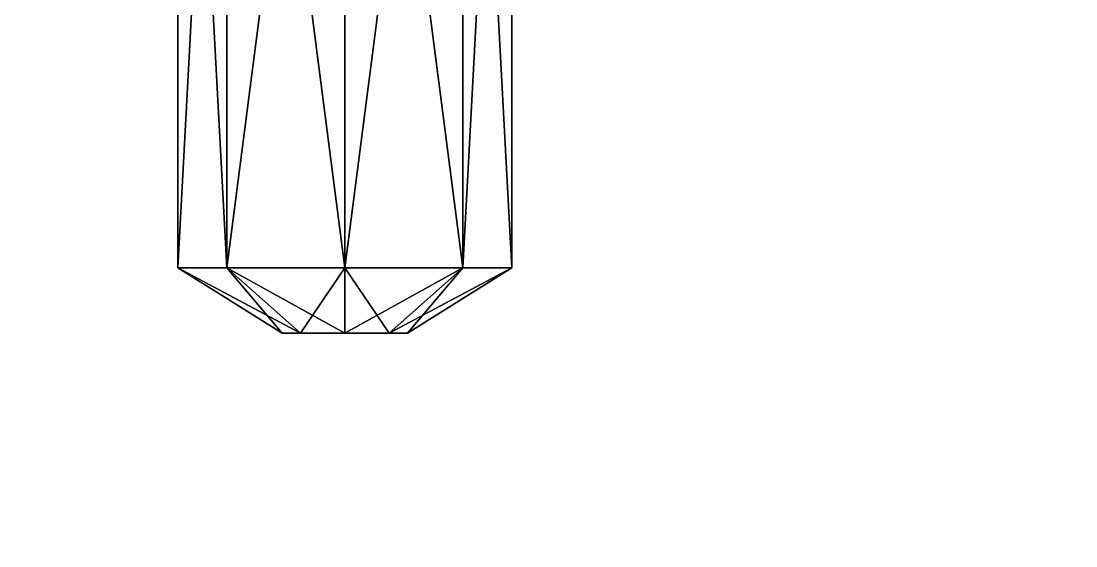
# Model space of a CAD drawing. Extents: x -150 to 2334, y -150 to 2984.
# Drawn here: x 2039.25 to 2064.52, y 2242.89 to 2255.46 of the extents above; entities that cross this region are included whole.
import ezdxf

# ---------------------------------------------------------------- set-up
doc = ezdxf.new("R2010")
doc.units = 0
for name, color, linetype in [('LAYER0', 7, 'CONTINUOUS'), ('LAYER740', 7, 'CONTINUOUS'), ('LAYER757', 7, 'CONTINUOUS'), ('LAYER774', 7, 'CONTINUOUS'), ('LAYER791', 7, 'CONTINUOUS'), ('LAYER817', 250, 'CONTINUOUS')]:
    doc.layers.add(name, color=color, linetype=linetype)

msp = doc.modelspace()

# ---------------------------------------------------------------- linework, layer by layer
at = {"layer": 'LAYER0', "invisible_edges": 1}
for points in [[(2334, 2984, -5), (-150, -150, -5), (-150, 2984, -5), (2334, 2984, -5)], [(-150, -150, -5), (2334, 2984, -5), (2334, -150, -5), (-150, -150, -5)], [(2334, -150), (-150, 2984), (-150, -150), (2334, -150)], [(-150, 2984), (2334, -150), (2334, 2984), (-150, 2984)]]:
    msp.add_3dface(points, dxfattribs=at)
at = {"layer": 'LAYER740'}
for points in [[(2044.172, 2249.542, 536.3716), (2043, 2249.542, 539.2), (2044.172, 2271.417, 536.3716), (2044.172, 2249.542, 536.3716)], [(2044.172, 2271.417, 536.3716), (2043, 2249.542, 539.2), (2043, 2271.417, 539.2), (2044.172, 2271.417, 536.3716)], [(2044.172, 2249.542, 542.0284), (2043, 2249.542, 539.2), (2043, 2271.417, 539.2), (2044.172, 2249.542, 542.0284)], [(2044.172, 2249.542, 542.0284), (2043, 2271.417, 539.2), (2044.172, 2271.417, 542.0284), (2044.172, 2249.542, 542.0284)], [(2044.172, 2249.542, 536.3716), (2043, 2249.542, 539.2), (2043, 2271.417, 539.2), (2044.172, 2249.542, 536.3716)], [(2043, 2271.417, 539.2), (2044.172, 2249.542, 536.3716), (2044.172, 2271.417, 536.3716), (2043, 2271.417, 539.2)], [(2044.172, 2249.542, 542.0284), (2044.172, 2271.417, 542.0284), (2043, 2271.417, 539.2), (2044.172, 2249.542, 542.0284)], [(2044.172, 2249.542, 542.0284), (2043, 2271.417, 539.2), (2043, 2249.542, 539.2), (2044.172, 2249.542, 542.0284)], [(2044.172, 2249.542, 536.3716), (2043, 2249.542, 539.2), (2043, 2271.417, 539.2), (2044.172, 2249.542, 536.3716)], [(2043, 2271.417, 539.2), (2044.172, 2249.542, 536.3716), (2044.172, 2271.417, 536.3716), (2043, 2271.417, 539.2)], [(2044.172, 2249.542, 542.0284), (2043, 2249.542, 539.2), (2044.172, 2271.417, 542.0284), (2044.172, 2249.542, 542.0284)], [(2043, 2249.542, 539.2), (2044.172, 2271.417, 542.0284), (2043, 2271.417, 539.2), (2043, 2249.542, 539.2)], [(2047, 2249.542, 535.2), (2044.172, 2249.542, 536.3716), (2047, 2271.417, 535.2), (2047, 2249.542, 535.2)], [(2047, 2271.417, 535.2), (2044.172, 2249.542, 536.3716), (2044.172, 2271.417, 536.3716), (2047, 2271.417, 535.2)], [(2044.172, 2249.542, 542.0284), (2047, 2249.542, 543.2), (2044.172, 2271.417, 542.0284), (2044.172, 2249.542, 542.0284)], [(2044.172, 2271.417, 542.0284), (2047, 2249.542, 543.2), (2047, 2271.417, 543.2), (2044.172, 2271.417, 542.0284)], [(2044.172, 2249.542, 536.3716), (2047, 2249.542, 535.2), (2044.172, 2271.417, 536.3716), (2044.172, 2249.542, 536.3716)], [(2047, 2249.542, 535.2), (2044.172, 2271.417, 536.3716), (2047, 2271.417, 535.2), (2047, 2249.542, 535.2)], [(2044.172, 2249.542, 542.0284), (2047, 2249.542, 543.2), (2047, 2271.417, 543.2), (2044.172, 2249.542, 542.0284)], [(2047, 2271.417, 543.2), (2044.172, 2249.542, 542.0284), (2044.172, 2271.417, 542.0284), (2047, 2271.417, 543.2)], [(2044.172, 2249.542, 536.3716), (2047, 2249.542, 535.2), (2044.172, 2271.417, 536.3716), (2044.172, 2249.542, 536.3716)], [(2047, 2249.542, 535.2), (2044.172, 2271.417, 536.3716), (2047, 2271.417, 535.2), (2047, 2249.542, 535.2)], [(2044.172, 2249.542, 542.0284), (2047, 2249.542, 543.2), (2047, 2271.417, 543.2), (2044.172, 2249.542, 542.0284)], [(2047, 2271.417, 543.2), (2044.172, 2249.542, 542.0284), (2044.172, 2271.417, 542.0284), (2047, 2271.417, 543.2)], [(2049.828, 2249.542, 536.3716), (2047, 2249.542, 535.2), (2049.828, 2271.417, 536.3716), (2049.828, 2249.542, 536.3716)], [(2049.828, 2271.417, 536.3716), (2047, 2249.542, 535.2), (2047, 2271.417, 535.2), (2049.828, 2271.417, 536.3716)], [(2049.828, 2271.417, 542.0284), (2047, 2271.417, 543.2), (2049.828, 2249.542, 542.0284), (2049.828, 2271.417, 542.0284)], [(2049.828, 2249.542, 542.0284), (2047, 2271.417, 543.2), (2047, 2249.542, 543.2), (2049.828, 2249.542, 542.0284)], [(2049.828, 2249.542, 536.3716), (2047, 2249.542, 535.2), (2047, 2271.417, 535.2), (2049.828, 2249.542, 536.3716)], [(2047, 2271.417, 535.2), (2049.828, 2249.542, 536.3716), (2049.828, 2271.417, 536.3716), (2047, 2271.417, 535.2)], [(2049.828, 2249.542, 536.3716), (2047, 2249.542, 535.2), (2047, 2271.417, 535.2), (2049.828, 2249.542, 536.3716)], [(2047, 2271.417, 535.2), (2049.828, 2249.542, 536.3716), (2049.828, 2271.417, 536.3716), (2047, 2271.417, 535.2)], [(2049.828, 2271.417, 542.0284), (2047, 2271.417, 543.2), (2047, 2249.542, 543.2), (2049.828, 2271.417, 542.0284)], [(2047, 2249.542, 543.2), (2049.828, 2271.417, 542.0284), (2049.828, 2249.542, 542.0284), (2047, 2249.542, 543.2)], [(2051, 2271.417, 539.2), (2049.828, 2271.417, 542.0284), (2051, 2249.542, 539.2), (2051, 2271.417, 539.2)], [(2051, 2249.542, 539.2), (2049.828, 2271.417, 542.0284), (2049.828, 2249.542, 542.0284), (2051, 2249.542, 539.2)], [(2049.828, 2271.417, 536.3716), (2051, 2271.417, 539.2), (2049.828, 2249.542, 536.3716), (2049.828, 2271.417, 536.3716)], [(2049.828, 2249.542, 536.3716), (2051, 2271.417, 539.2), (2051, 2249.542, 539.2), (2049.828, 2249.542, 536.3716)], [(2049.828, 2271.417, 542.0284), (2051, 2271.417, 539.2), (2049.828, 2249.542, 542.0284), (2049.828, 2271.417, 542.0284)], [(2051, 2271.417, 539.2), (2049.828, 2249.542, 542.0284), (2051, 2249.542, 539.2), (2051, 2271.417, 539.2)], [(2049.828, 2271.417, 536.3716), (2051, 2271.417, 539.2), (2051, 2249.542, 539.2), (2049.828, 2271.417, 536.3716)], [(2051, 2249.542, 539.2), (2049.828, 2271.417, 536.3716), (2049.828, 2249.542, 536.3716), (2051, 2249.542, 539.2)], [(2044.172, 2249.542, 536.3716), (2045.5, 2247.979, 539.2), (2043, 2249.542, 539.2), (2044.172, 2249.542, 536.3716)], [(2045.5, 2247.979, 539.2), (2045.939, 2247.979, 540.2607), (2043, 2249.542, 539.2), (2045.5, 2247.979, 539.2)], [(2043, 2249.542, 539.2), (2045.939, 2247.979, 540.2607), (2044.172, 2249.542, 542.0284), (2043, 2249.542, 539.2)], [(2045.939, 2247.979, 538.1393), (2045.5, 2247.979, 539.2), (2043, 2249.542, 539.2), (2045.939, 2247.979, 538.1393)], [(2045.939, 2247.979, 538.1393), (2043, 2249.542, 539.2), (2044.172, 2249.542, 536.3716), (2045.939, 2247.979, 538.1393)], [(2045.5, 2247.979, 539.2), (2044.172, 2249.542, 542.0284), (2043, 2249.542, 539.2), (2045.5, 2247.979, 539.2)], [(2045.939, 2247.979, 538.1393), (2045.5, 2247.979, 539.2), (2044.172, 2249.542, 536.3716), (2045.939, 2247.979, 538.1393)], [(2047, 2249.542, 535.2), (2045.939, 2247.979, 538.1393), (2044.172, 2249.542, 536.3716), (2047, 2249.542, 535.2)], [(2047, 2247.979, 540.7), (2045.939, 2247.979, 540.2607), (2044.172, 2249.542, 542.0284), (2047, 2247.979, 540.7)], [(2047, 2247.979, 540.7), (2044.172, 2249.542, 542.0284), (2047, 2249.542, 543.2), (2047, 2247.979, 540.7)], [(2047, 2247.979, 537.7), (2045.939, 2247.979, 538.1393), (2044.172, 2249.542, 536.3716), (2047, 2247.979, 537.7)], [(2047, 2247.979, 537.7), (2044.172, 2249.542, 536.3716), (2047, 2249.542, 535.2), (2047, 2247.979, 537.7)], [(2045.5, 2247.979, 539.2), (2045.939, 2247.979, 540.2607), (2044.172, 2249.542, 542.0284), (2045.5, 2247.979, 539.2)], [(2047, 2247.979, 540.7), (2047, 2249.542, 543.2), (2044.172, 2249.542, 542.0284), (2047, 2247.979, 540.7)], [(2047, 2247.979, 540.7), (2044.172, 2249.542, 542.0284), (2045.939, 2247.979, 540.2607), (2047, 2247.979, 540.7)], [(2047, 2247.979, 537.7), (2045.939, 2247.979, 538.1393), (2047, 2249.542, 535.2), (2047, 2247.979, 537.7)], [(2048.061, 2247.979, 538.1393), (2047, 2247.979, 537.7), (2049.828, 2249.542, 536.3716), (2048.061, 2247.979, 538.1393)], [(2049.828, 2249.542, 536.3716), (2047, 2247.979, 537.7), (2047, 2249.542, 535.2), (2049.828, 2249.542, 536.3716)], [(2048.061, 2247.979, 540.2607), (2049.828, 2249.542, 542.0284), (2047, 2247.979, 540.7), (2048.061, 2247.979, 540.2607)], [(2047, 2247.979, 540.7), (2049.828, 2249.542, 542.0284), (2047, 2249.542, 543.2), (2047, 2247.979, 540.7)], [(2048.061, 2247.979, 540.2607), (2049.828, 2249.542, 542.0284), (2047, 2249.542, 543.2), (2048.061, 2247.979, 540.2607)], [(2048.061, 2247.979, 540.2607), (2047, 2249.542, 543.2), (2047, 2247.979, 540.7), (2048.061, 2247.979, 540.2607)], [(2049.828, 2249.542, 536.3716), (2048.061, 2247.979, 538.1393), (2047, 2247.979, 537.7), (2049.828, 2249.542, 536.3716)], [(2049.828, 2249.542, 536.3716), (2047, 2247.979, 537.7), (2047, 2249.542, 535.2), (2049.828, 2249.542, 536.3716)], [(2048.5, 2247.979, 539.2), (2049.828, 2249.542, 542.0284), (2048.061, 2247.979, 540.2607), (2048.5, 2247.979, 539.2)], [(2049.828, 2249.542, 536.3716), (2048.5, 2247.979, 539.2), (2048.061, 2247.979, 538.1393), (2049.828, 2249.542, 536.3716)], [(2051, 2249.542, 539.2), (2048.5, 2247.979, 539.2), (2048.061, 2247.979, 538.1393), (2051, 2249.542, 539.2)], [(2051, 2249.542, 539.2), (2048.061, 2247.979, 538.1393), (2049.828, 2249.542, 536.3716), (2051, 2249.542, 539.2)], [(2051, 2249.542, 539.2), (2049.828, 2249.542, 542.0284), (2048.061, 2247.979, 540.2607), (2051, 2249.542, 539.2)], [(2051, 2249.542, 539.2), (2048.061, 2247.979, 540.2607), (2048.5, 2247.979, 539.2), (2051, 2249.542, 539.2)], [(2051, 2249.542, 539.2), (2049.828, 2249.542, 542.0284), (2048.5, 2247.979, 539.2), (2051, 2249.542, 539.2)], [(2051, 2249.542, 539.2), (2048.5, 2247.979, 539.2), (2049.828, 2249.542, 536.3716), (2051, 2249.542, 539.2)], [(2048.061, 2247.979, 540.2607), (2045.5, 2247.979, 539.2), (2045.939, 2247.979, 540.2607), (2048.061, 2247.979, 540.2607)], [(2048.5, 2247.979, 539.2), (2045.939, 2247.979, 538.1393), (2045.5, 2247.979, 539.2), (2048.5, 2247.979, 539.2)], [(2048.5, 2247.979, 539.2), (2045.5, 2247.979, 539.2), (2048.061, 2247.979, 540.2607), (2048.5, 2247.979, 539.2)], [(2048.061, 2247.979, 540.2607), (2045.939, 2247.979, 540.2607), (2045.5, 2247.979, 539.2), (2048.061, 2247.979, 540.2607)], [(2048.5, 2247.979, 539.2), (2048.061, 2247.979, 540.2607), (2045.5, 2247.979, 539.2), (2048.5, 2247.979, 539.2)], [(2048.5, 2247.979, 539.2), (2045.5, 2247.979, 539.2), (2045.939, 2247.979, 538.1393), (2048.5, 2247.979, 539.2)], [(2047, 2247.979, 537.7), (2048.5, 2247.979, 539.2), (2045.939, 2247.979, 538.1393), (2047, 2247.979, 537.7)], [(2048.061, 2247.979, 540.2607), (2045.939, 2247.979, 540.2607), (2047, 2247.979, 540.7), (2048.061, 2247.979, 540.2607)], [(2048.061, 2247.979, 540.2607), (2047, 2247.979, 540.7), (2045.939, 2247.979, 540.2607), (2048.061, 2247.979, 540.2607)], [(2048.5, 2247.979, 539.2), (2048.061, 2247.979, 538.1393), (2045.939, 2247.979, 538.1393), (2048.5, 2247.979, 539.2)], [(2045.939, 2247.979, 538.1393), (2048.061, 2247.979, 538.1393), (2047, 2247.979, 537.7), (2045.939, 2247.979, 538.1393)], [(2048.061, 2247.979, 538.1393), (2048.5, 2247.979, 539.2), (2047, 2247.979, 537.7), (2048.061, 2247.979, 538.1393)]]:
    msp.add_3dface(points, dxfattribs=at)
at = {"layer": 'LAYER757'}
for points in [[(2044.172, 2249.542, 986.5716), (2043, 2249.542, 989.4), (2044.172, 2271.417, 986.5716), (2044.172, 2249.542, 986.5716)], [(2044.172, 2271.417, 986.5716), (2043, 2249.542, 989.4), (2043, 2271.417, 989.4), (2044.172, 2271.417, 986.5716)], [(2044.172, 2249.542, 992.2285), (2043, 2249.542, 989.4), (2043, 2271.417, 989.4), (2044.172, 2249.542, 992.2285)], [(2044.172, 2249.542, 992.2285), (2043, 2271.417, 989.4), (2044.172, 2271.417, 992.2285), (2044.172, 2249.542, 992.2285)], [(2044.172, 2249.542, 986.5716), (2043, 2249.542, 989.4), (2043, 2271.417, 989.4), (2044.172, 2249.542, 986.5716)], [(2043, 2271.417, 989.4), (2044.172, 2249.542, 986.5716), (2044.172, 2271.417, 986.5716), (2043, 2271.417, 989.4)], [(2044.172, 2249.542, 992.2285), (2044.172, 2271.417, 992.2285), (2043, 2271.417, 989.4), (2044.172, 2249.542, 992.2285)], [(2044.172, 2249.542, 992.2285), (2043, 2271.417, 989.4), (2043, 2249.542, 989.4), (2044.172, 2249.542, 992.2285)], [(2044.172, 2249.542, 986.5716), (2043, 2249.542, 989.4), (2043, 2271.417, 989.4), (2044.172, 2249.542, 986.5716)], [(2043, 2271.417, 989.4), (2044.172, 2249.542, 986.5716), (2044.172, 2271.417, 986.5716), (2043, 2271.417, 989.4)], [(2044.172, 2249.542, 992.2285), (2043, 2249.542, 989.4), (2044.172, 2271.417, 992.2285), (2044.172, 2249.542, 992.2285)], [(2043, 2249.542, 989.4), (2044.172, 2271.417, 992.2285), (2043, 2271.417, 989.4), (2043, 2249.542, 989.4)], [(2047, 2249.542, 985.4), (2044.172, 2249.542, 986.5716), (2047, 2271.417, 985.4), (2047, 2249.542, 985.4)], [(2047, 2271.417, 985.4), (2044.172, 2249.542, 986.5716), (2044.172, 2271.417, 986.5716), (2047, 2271.417, 985.4)], [(2044.172, 2249.542, 992.2285), (2047, 2249.542, 993.4), (2044.172, 2271.417, 992.2285), (2044.172, 2249.542, 992.2285)], [(2044.172, 2271.417, 992.2285), (2047, 2249.542, 993.4), (2047, 2271.417, 993.4), (2044.172, 2271.417, 992.2285)], [(2044.172, 2249.542, 986.5716), (2047, 2249.542, 985.4), (2044.172, 2271.417, 986.5716), (2044.172, 2249.542, 986.5716)], [(2047, 2249.542, 985.4), (2044.172, 2271.417, 986.5716), (2047, 2271.417, 985.4), (2047, 2249.542, 985.4)], [(2044.172, 2249.542, 992.2285), (2047, 2249.542, 993.4), (2047, 2271.417, 993.4), (2044.172, 2249.542, 992.2285)], [(2047, 2271.417, 993.4), (2044.172, 2249.542, 992.2285), (2044.172, 2271.417, 992.2285), (2047, 2271.417, 993.4)], [(2044.172, 2249.542, 986.5716), (2047, 2249.542, 985.4), (2044.172, 2271.417, 986.5716), (2044.172, 2249.542, 986.5716)], [(2047, 2249.542, 985.4), (2044.172, 2271.417, 986.5716), (2047, 2271.417, 985.4), (2047, 2249.542, 985.4)], [(2044.172, 2249.542, 992.2285), (2047, 2249.542, 993.4), (2047, 2271.417, 993.4), (2044.172, 2249.542, 992.2285)], [(2047, 2271.417, 993.4), (2044.172, 2249.542, 992.2285), (2044.172, 2271.417, 992.2285), (2047, 2271.417, 993.4)], [(2049.828, 2249.542, 986.5716), (2047, 2249.542, 985.4), (2049.828, 2271.417, 986.5716), (2049.828, 2249.542, 986.5716)], [(2049.828, 2271.417, 986.5716), (2047, 2249.542, 985.4), (2047, 2271.417, 985.4), (2049.828, 2271.417, 986.5716)], [(2049.828, 2271.417, 992.2285), (2047, 2271.417, 993.4), (2049.828, 2249.542, 992.2285), (2049.828, 2271.417, 992.2285)], [(2049.828, 2249.542, 992.2285), (2047, 2271.417, 993.4), (2047, 2249.542, 993.4), (2049.828, 2249.542, 992.2285)], [(2049.828, 2249.542, 986.5716), (2047, 2249.542, 985.4), (2047, 2271.417, 985.4), (2049.828, 2249.542, 986.5716)], [(2047, 2271.417, 985.4), (2049.828, 2249.542, 986.5716), (2049.828, 2271.417, 986.5716), (2047, 2271.417, 985.4)], [(2049.828, 2249.542, 986.5716), (2047, 2249.542, 985.4), (2047, 2271.417, 985.4), (2049.828, 2249.542, 986.5716)], [(2047, 2271.417, 985.4), (2049.828, 2249.542, 986.5716), (2049.828, 2271.417, 986.5716), (2047, 2271.417, 985.4)], [(2049.828, 2271.417, 992.2285), (2047, 2271.417, 993.4), (2047, 2249.542, 993.4), (2049.828, 2271.417, 992.2285)], [(2047, 2249.542, 993.4), (2049.828, 2271.417, 992.2285), (2049.828, 2249.542, 992.2285), (2047, 2249.542, 993.4)], [(2051, 2271.417, 989.4), (2049.828, 2271.417, 992.2285), (2051, 2249.542, 989.4), (2051, 2271.417, 989.4)], [(2051, 2249.542, 989.4), (2049.828, 2271.417, 992.2285), (2049.828, 2249.542, 992.2285), (2051, 2249.542, 989.4)], [(2049.828, 2271.417, 986.5716), (2051, 2271.417, 989.4), (2049.828, 2249.542, 986.5716), (2049.828, 2271.417, 986.5716)], [(2049.828, 2249.542, 986.5716), (2051, 2271.417, 989.4), (2051, 2249.542, 989.4), (2049.828, 2249.542, 986.5716)], [(2049.828, 2271.417, 992.2285), (2051, 2271.417, 989.4), (2049.828, 2249.542, 992.2285), (2049.828, 2271.417, 992.2285)], [(2051, 2271.417, 989.4), (2049.828, 2249.542, 992.2285), (2051, 2249.542, 989.4), (2051, 2271.417, 989.4)], [(2049.828, 2271.417, 986.5716), (2051, 2271.417, 989.4), (2051, 2249.542, 989.4), (2049.828, 2271.417, 986.5716)], [(2051, 2249.542, 989.4), (2049.828, 2271.417, 986.5716), (2049.828, 2249.542, 986.5716), (2051, 2249.542, 989.4)], [(2044.172, 2249.542, 986.5716), (2045.5, 2247.979, 989.4), (2043, 2249.542, 989.4), (2044.172, 2249.542, 986.5716)], [(2045.5, 2247.979, 989.4), (2045.939, 2247.979, 990.4607), (2043, 2249.542, 989.4), (2045.5, 2247.979, 989.4)], [(2043, 2249.542, 989.4), (2045.939, 2247.979, 990.4607), (2044.172, 2249.542, 992.2285), (2043, 2249.542, 989.4)], [(2045.939, 2247.979, 988.3394), (2045.5, 2247.979, 989.4), (2043, 2249.542, 989.4), (2045.939, 2247.979, 988.3394)], [(2045.939, 2247.979, 988.3394), (2043, 2249.542, 989.4), (2044.172, 2249.542, 986.5716), (2045.939, 2247.979, 988.3394)], [(2045.5, 2247.979, 989.4), (2044.172, 2249.542, 992.2285), (2043, 2249.542, 989.4), (2045.5, 2247.979, 989.4)], [(2045.939, 2247.979, 988.3394), (2045.5, 2247.979, 989.4), (2044.172, 2249.542, 986.5716), (2045.939, 2247.979, 988.3394)], [(2047, 2249.542, 985.4), (2045.939, 2247.979, 988.3394), (2044.172, 2249.542, 986.5716), (2047, 2249.542, 985.4)], [(2047, 2247.979, 990.9), (2045.939, 2247.979, 990.4607), (2044.172, 2249.542, 992.2285), (2047, 2247.979, 990.9)], [(2047, 2247.979, 990.9), (2044.172, 2249.542, 992.2285), (2047, 2249.542, 993.4), (2047, 2247.979, 990.9)], [(2047, 2247.979, 987.9), (2045.939, 2247.979, 988.3394), (2044.172, 2249.542, 986.5716), (2047, 2247.979, 987.9)], [(2047, 2247.979, 987.9), (2044.172, 2249.542, 986.5716), (2047, 2249.542, 985.4), (2047, 2247.979, 987.9)], [(2045.5, 2247.979, 989.4), (2045.939, 2247.979, 990.4607), (2044.172, 2249.542, 992.2285), (2045.5, 2247.979, 989.4)], [(2047, 2247.979, 990.9), (2047, 2249.542, 993.4), (2044.172, 2249.542, 992.2285), (2047, 2247.979, 990.9)], [(2047, 2247.979, 990.9), (2044.172, 2249.542, 992.2285), (2045.939, 2247.979, 990.4607), (2047, 2247.979, 990.9)], [(2047, 2247.979, 987.9), (2045.939, 2247.979, 988.3394), (2047, 2249.542, 985.4), (2047, 2247.979, 987.9)], [(2048.061, 2247.979, 988.3394), (2047, 2247.979, 987.9), (2049.828, 2249.542, 986.5716), (2048.061, 2247.979, 988.3394)], [(2049.828, 2249.542, 986.5716), (2047, 2247.979, 987.9), (2047, 2249.542, 985.4), (2049.828, 2249.542, 986.5716)], [(2048.061, 2247.979, 990.4607), (2049.828, 2249.542, 992.2285), (2047, 2247.979, 990.9), (2048.061, 2247.979, 990.4607)], [(2047, 2247.979, 990.9), (2049.828, 2249.542, 992.2285), (2047, 2249.542, 993.4), (2047, 2247.979, 990.9)], [(2048.061, 2247.979, 990.4607), (2049.828, 2249.542, 992.2285), (2047, 2249.542, 993.4), (2048.061, 2247.979, 990.4607)], [(2048.061, 2247.979, 990.4607), (2047, 2249.542, 993.4), (2047, 2247.979, 990.9), (2048.061, 2247.979, 990.4607)], [(2049.828, 2249.542, 986.5716), (2048.061, 2247.979, 988.3394), (2047, 2247.979, 987.9), (2049.828, 2249.542, 986.5716)], [(2049.828, 2249.542, 986.5716), (2047, 2247.979, 987.9), (2047, 2249.542, 985.4), (2049.828, 2249.542, 986.5716)], [(2048.5, 2247.979, 989.4), (2049.828, 2249.542, 992.2285), (2048.061, 2247.979, 990.4607), (2048.5, 2247.979, 989.4)], [(2049.828, 2249.542, 986.5716), (2048.5, 2247.979, 989.4), (2048.061, 2247.979, 988.3394), (2049.828, 2249.542, 986.5716)], [(2051, 2249.542, 989.4), (2048.5, 2247.979, 989.4), (2048.061, 2247.979, 988.3394), (2051, 2249.542, 989.4)], [(2051, 2249.542, 989.4), (2048.061, 2247.979, 988.3394), (2049.828, 2249.542, 986.5716), (2051, 2249.542, 989.4)], [(2051, 2249.542, 989.4), (2049.828, 2249.542, 992.2285), (2048.061, 2247.979, 990.4607), (2051, 2249.542, 989.4)], [(2051, 2249.542, 989.4), (2048.061, 2247.979, 990.4607), (2048.5, 2247.979, 989.4), (2051, 2249.542, 989.4)], [(2051, 2249.542, 989.4), (2049.828, 2249.542, 992.2285), (2048.5, 2247.979, 989.4), (2051, 2249.542, 989.4)], [(2051, 2249.542, 989.4), (2048.5, 2247.979, 989.4), (2049.828, 2249.542, 986.5716), (2051, 2249.542, 989.4)], [(2048.061, 2247.979, 990.4607), (2045.5, 2247.979, 989.4), (2045.939, 2247.979, 990.4607), (2048.061, 2247.979, 990.4607)], [(2048.5, 2247.979, 989.4), (2045.939, 2247.979, 988.3394), (2045.5, 2247.979, 989.4), (2048.5, 2247.979, 989.4)], [(2048.5, 2247.979, 989.4), (2045.5, 2247.979, 989.4), (2048.061, 2247.979, 990.4607), (2048.5, 2247.979, 989.4)], [(2048.061, 2247.979, 990.4607), (2045.939, 2247.979, 990.4607), (2045.5, 2247.979, 989.4), (2048.061, 2247.979, 990.4607)], [(2048.5, 2247.979, 989.4), (2048.061, 2247.979, 990.4607), (2045.5, 2247.979, 989.4), (2048.5, 2247.979, 989.4)], [(2048.5, 2247.979, 989.4), (2045.5, 2247.979, 989.4), (2045.939, 2247.979, 988.3394), (2048.5, 2247.979, 989.4)], [(2047, 2247.979, 987.9), (2048.5, 2247.979, 989.4), (2045.939, 2247.979, 988.3394), (2047, 2247.979, 987.9)], [(2048.061, 2247.979, 990.4607), (2045.939, 2247.979, 990.4607), (2047, 2247.979, 990.9), (2048.061, 2247.979, 990.4607)], [(2048.061, 2247.979, 990.4607), (2047, 2247.979, 990.9), (2045.939, 2247.979, 990.4607), (2048.061, 2247.979, 990.4607)], [(2048.5, 2247.979, 989.4), (2048.061, 2247.979, 988.3394), (2045.939, 2247.979, 988.3394), (2048.5, 2247.979, 989.4)], [(2045.939, 2247.979, 988.3394), (2048.061, 2247.979, 988.3394), (2047, 2247.979, 987.9), (2045.939, 2247.979, 988.3394)], [(2048.061, 2247.979, 988.3394), (2048.5, 2247.979, 989.4), (2047, 2247.979, 987.9), (2048.061, 2247.979, 988.3394)]]:
    msp.add_3dface(points, dxfattribs=at)
at = {"layer": 'LAYER774'}
for points in [[(2044.172, 2249.542, 1436.772), (2043, 2249.542, 1439.6), (2044.172, 2271.417, 1436.772), (2044.172, 2249.542, 1436.772)], [(2044.172, 2271.417, 1436.772), (2043, 2249.542, 1439.6), (2043, 2271.417, 1439.6), (2044.172, 2271.417, 1436.772)], [(2044.172, 2249.542, 1442.428), (2043, 2249.542, 1439.6), (2043, 2271.417, 1439.6), (2044.172, 2249.542, 1442.428)], [(2044.172, 2249.542, 1442.428), (2043, 2271.417, 1439.6), (2044.172, 2271.417, 1442.428), (2044.172, 2249.542, 1442.428)], [(2044.172, 2249.542, 1436.772), (2043, 2249.542, 1439.6), (2043, 2271.417, 1439.6), (2044.172, 2249.542, 1436.772)], [(2043, 2271.417, 1439.6), (2044.172, 2249.542, 1436.772), (2044.172, 2271.417, 1436.772), (2043, 2271.417, 1439.6)], [(2044.172, 2249.542, 1442.428), (2044.172, 2271.417, 1442.428), (2043, 2271.417, 1439.6), (2044.172, 2249.542, 1442.428)], [(2044.172, 2249.542, 1442.428), (2043, 2271.417, 1439.6), (2043, 2249.542, 1439.6), (2044.172, 2249.542, 1442.428)], [(2044.172, 2249.542, 1436.772), (2043, 2249.542, 1439.6), (2043, 2271.417, 1439.6), (2044.172, 2249.542, 1436.772)], [(2043, 2271.417, 1439.6), (2044.172, 2249.542, 1436.772), (2044.172, 2271.417, 1436.772), (2043, 2271.417, 1439.6)], [(2044.172, 2249.542, 1442.428), (2043, 2249.542, 1439.6), (2044.172, 2271.417, 1442.428), (2044.172, 2249.542, 1442.428)], [(2043, 2249.542, 1439.6), (2044.172, 2271.417, 1442.428), (2043, 2271.417, 1439.6), (2043, 2249.542, 1439.6)], [(2047, 2249.542, 1435.6), (2044.172, 2249.542, 1436.772), (2047, 2271.417, 1435.6), (2047, 2249.542, 1435.6)], [(2047, 2271.417, 1435.6), (2044.172, 2249.542, 1436.772), (2044.172, 2271.417, 1436.772), (2047, 2271.417, 1435.6)], [(2044.172, 2249.542, 1442.428), (2047, 2249.542, 1443.6), (2044.172, 2271.417, 1442.428), (2044.172, 2249.542, 1442.428)], [(2044.172, 2271.417, 1442.428), (2047, 2249.542, 1443.6), (2047, 2271.417, 1443.6), (2044.172, 2271.417, 1442.428)], [(2044.172, 2249.542, 1436.772), (2047, 2249.542, 1435.6), (2044.172, 2271.417, 1436.772), (2044.172, 2249.542, 1436.772)], [(2047, 2249.542, 1435.6), (2044.172, 2271.417, 1436.772), (2047, 2271.417, 1435.6), (2047, 2249.542, 1435.6)], [(2044.172, 2249.542, 1442.428), (2047, 2249.542, 1443.6), (2047, 2271.417, 1443.6), (2044.172, 2249.542, 1442.428)], [(2047, 2271.417, 1443.6), (2044.172, 2249.542, 1442.428), (2044.172, 2271.417, 1442.428), (2047, 2271.417, 1443.6)], [(2044.172, 2249.542, 1436.772), (2047, 2249.542, 1435.6), (2044.172, 2271.417, 1436.772), (2044.172, 2249.542, 1436.772)], [(2047, 2249.542, 1435.6), (2044.172, 2271.417, 1436.772), (2047, 2271.417, 1435.6), (2047, 2249.542, 1435.6)], [(2044.172, 2249.542, 1442.428), (2047, 2249.542, 1443.6), (2047, 2271.417, 1443.6), (2044.172, 2249.542, 1442.428)], [(2047, 2271.417, 1443.6), (2044.172, 2249.542, 1442.428), (2044.172, 2271.417, 1442.428), (2047, 2271.417, 1443.6)], [(2049.828, 2249.542, 1436.772), (2047, 2249.542, 1435.6), (2049.828, 2271.417, 1436.772), (2049.828, 2249.542, 1436.772)], [(2049.828, 2271.417, 1436.772), (2047, 2249.542, 1435.6), (2047, 2271.417, 1435.6), (2049.828, 2271.417, 1436.772)], [(2049.828, 2271.417, 1442.428), (2047, 2271.417, 1443.6), (2049.828, 2249.542, 1442.428), (2049.828, 2271.417, 1442.428)], [(2049.828, 2249.542, 1442.428), (2047, 2271.417, 1443.6), (2047, 2249.542, 1443.6), (2049.828, 2249.542, 1442.428)], [(2049.828, 2249.542, 1436.772), (2047, 2249.542, 1435.6), (2047, 2271.417, 1435.6), (2049.828, 2249.542, 1436.772)], [(2047, 2271.417, 1435.6), (2049.828, 2249.542, 1436.772), (2049.828, 2271.417, 1436.772), (2047, 2271.417, 1435.6)], [(2049.828, 2249.542, 1436.772), (2047, 2249.542, 1435.6), (2047, 2271.417, 1435.6), (2049.828, 2249.542, 1436.772)], [(2047, 2271.417, 1435.6), (2049.828, 2249.542, 1436.772), (2049.828, 2271.417, 1436.772), (2047, 2271.417, 1435.6)], [(2049.828, 2271.417, 1442.428), (2047, 2271.417, 1443.6), (2047, 2249.542, 1443.6), (2049.828, 2271.417, 1442.428)], [(2047, 2249.542, 1443.6), (2049.828, 2271.417, 1442.428), (2049.828, 2249.542, 1442.428), (2047, 2249.542, 1443.6)], [(2051, 2271.417, 1439.6), (2049.828, 2271.417, 1442.428), (2051, 2249.542, 1439.6), (2051, 2271.417, 1439.6)], [(2051, 2249.542, 1439.6), (2049.828, 2271.417, 1442.428), (2049.828, 2249.542, 1442.428), (2051, 2249.542, 1439.6)], [(2049.828, 2271.417, 1436.772), (2051, 2271.417, 1439.6), (2049.828, 2249.542, 1436.772), (2049.828, 2271.417, 1436.772)], [(2049.828, 2249.542, 1436.772), (2051, 2271.417, 1439.6), (2051, 2249.542, 1439.6), (2049.828, 2249.542, 1436.772)], [(2049.828, 2271.417, 1442.428), (2051, 2271.417, 1439.6), (2049.828, 2249.542, 1442.428), (2049.828, 2271.417, 1442.428)], [(2051, 2271.417, 1439.6), (2049.828, 2249.542, 1442.428), (2051, 2249.542, 1439.6), (2051, 2271.417, 1439.6)], [(2049.828, 2271.417, 1436.772), (2051, 2271.417, 1439.6), (2051, 2249.542, 1439.6), (2049.828, 2271.417, 1436.772)], [(2051, 2249.542, 1439.6), (2049.828, 2271.417, 1436.772), (2049.828, 2249.542, 1436.772), (2051, 2249.542, 1439.6)], [(2044.172, 2249.542, 1436.772), (2045.5, 2247.979, 1439.6), (2043, 2249.542, 1439.6), (2044.172, 2249.542, 1436.772)], [(2045.5, 2247.979, 1439.6), (2045.939, 2247.979, 1440.661), (2043, 2249.542, 1439.6), (2045.5, 2247.979, 1439.6)], [(2043, 2249.542, 1439.6), (2045.939, 2247.979, 1440.661), (2044.172, 2249.542, 1442.428), (2043, 2249.542, 1439.6)], [(2045.939, 2247.979, 1438.539), (2045.5, 2247.979, 1439.6), (2043, 2249.542, 1439.6), (2045.939, 2247.979, 1438.539)], [(2045.939, 2247.979, 1438.539), (2043, 2249.542, 1439.6), (2044.172, 2249.542, 1436.772), (2045.939, 2247.979, 1438.539)], [(2045.5, 2247.979, 1439.6), (2044.172, 2249.542, 1442.428), (2043, 2249.542, 1439.6), (2045.5, 2247.979, 1439.6)], [(2045.939, 2247.979, 1438.539), (2045.5, 2247.979, 1439.6), (2044.172, 2249.542, 1436.772), (2045.939, 2247.979, 1438.539)], [(2047, 2249.542, 1435.6), (2045.939, 2247.979, 1438.539), (2044.172, 2249.542, 1436.772), (2047, 2249.542, 1435.6)], [(2047, 2247.979, 1441.1), (2045.939, 2247.979, 1440.661), (2044.172, 2249.542, 1442.428), (2047, 2247.979, 1441.1)], [(2047, 2247.979, 1441.1), (2044.172, 2249.542, 1442.428), (2047, 2249.542, 1443.6), (2047, 2247.979, 1441.1)], [(2047, 2247.979, 1438.1), (2045.939, 2247.979, 1438.539), (2044.172, 2249.542, 1436.772), (2047, 2247.979, 1438.1)], [(2047, 2247.979, 1438.1), (2044.172, 2249.542, 1436.772), (2047, 2249.542, 1435.6), (2047, 2247.979, 1438.1)], [(2045.5, 2247.979, 1439.6), (2045.939, 2247.979, 1440.661), (2044.172, 2249.542, 1442.428), (2045.5, 2247.979, 1439.6)], [(2047, 2247.979, 1441.1), (2047, 2249.542, 1443.6), (2044.172, 2249.542, 1442.428), (2047, 2247.979, 1441.1)], [(2047, 2247.979, 1441.1), (2044.172, 2249.542, 1442.428), (2045.939, 2247.979, 1440.661), (2047, 2247.979, 1441.1)], [(2047, 2247.979, 1438.1), (2045.939, 2247.979, 1438.539), (2047, 2249.542, 1435.6), (2047, 2247.979, 1438.1)], [(2048.061, 2247.979, 1438.539), (2047, 2247.979, 1438.1), (2049.828, 2249.542, 1436.772), (2048.061, 2247.979, 1438.539)], [(2049.828, 2249.542, 1436.772), (2047, 2247.979, 1438.1), (2047, 2249.542, 1435.6), (2049.828, 2249.542, 1436.772)], [(2048.061, 2247.979, 1440.661), (2049.828, 2249.542, 1442.428), (2047, 2247.979, 1441.1), (2048.061, 2247.979, 1440.661)], [(2047, 2247.979, 1441.1), (2049.828, 2249.542, 1442.428), (2047, 2249.542, 1443.6), (2047, 2247.979, 1441.1)], [(2048.061, 2247.979, 1440.661), (2049.828, 2249.542, 1442.428), (2047, 2249.542, 1443.6), (2048.061, 2247.979, 1440.661)], [(2048.061, 2247.979, 1440.661), (2047, 2249.542, 1443.6), (2047, 2247.979, 1441.1), (2048.061, 2247.979, 1440.661)], [(2049.828, 2249.542, 1436.772), (2048.061, 2247.979, 1438.539), (2047, 2247.979, 1438.1), (2049.828, 2249.542, 1436.772)], [(2049.828, 2249.542, 1436.772), (2047, 2247.979, 1438.1), (2047, 2249.542, 1435.6), (2049.828, 2249.542, 1436.772)], [(2048.5, 2247.979, 1439.6), (2049.828, 2249.542, 1442.428), (2048.061, 2247.979, 1440.661), (2048.5, 2247.979, 1439.6)], [(2049.828, 2249.542, 1436.772), (2048.5, 2247.979, 1439.6), (2048.061, 2247.979, 1438.539), (2049.828, 2249.542, 1436.772)], [(2051, 2249.542, 1439.6), (2048.5, 2247.979, 1439.6), (2048.061, 2247.979, 1438.539), (2051, 2249.542, 1439.6)], [(2051, 2249.542, 1439.6), (2048.061, 2247.979, 1438.539), (2049.828, 2249.542, 1436.772), (2051, 2249.542, 1439.6)], [(2051, 2249.542, 1439.6), (2049.828, 2249.542, 1442.428), (2048.061, 2247.979, 1440.661), (2051, 2249.542, 1439.6)], [(2051, 2249.542, 1439.6), (2048.061, 2247.979, 1440.661), (2048.5, 2247.979, 1439.6), (2051, 2249.542, 1439.6)], [(2051, 2249.542, 1439.6), (2049.828, 2249.542, 1442.428), (2048.5, 2247.979, 1439.6), (2051, 2249.542, 1439.6)], [(2051, 2249.542, 1439.6), (2048.5, 2247.979, 1439.6), (2049.828, 2249.542, 1436.772), (2051, 2249.542, 1439.6)], [(2048.061, 2247.979, 1440.661), (2045.5, 2247.979, 1439.6), (2045.939, 2247.979, 1440.661), (2048.061, 2247.979, 1440.661)], [(2048.5, 2247.979, 1439.6), (2045.939, 2247.979, 1438.539), (2045.5, 2247.979, 1439.6), (2048.5, 2247.979, 1439.6)], [(2048.5, 2247.979, 1439.6), (2045.5, 2247.979, 1439.6), (2048.061, 2247.979, 1440.661), (2048.5, 2247.979, 1439.6)], [(2048.061, 2247.979, 1440.661), (2045.939, 2247.979, 1440.661), (2045.5, 2247.979, 1439.6), (2048.061, 2247.979, 1440.661)], [(2048.5, 2247.979, 1439.6), (2048.061, 2247.979, 1440.661), (2045.5, 2247.979, 1439.6), (2048.5, 2247.979, 1439.6)], [(2048.5, 2247.979, 1439.6), (2045.5, 2247.979, 1439.6), (2045.939, 2247.979, 1438.539), (2048.5, 2247.979, 1439.6)], [(2047, 2247.979, 1438.1), (2048.5, 2247.979, 1439.6), (2045.939, 2247.979, 1438.539), (2047, 2247.979, 1438.1)], [(2048.061, 2247.979, 1440.661), (2045.939, 2247.979, 1440.661), (2047, 2247.979, 1441.1), (2048.061, 2247.979, 1440.661)], [(2048.061, 2247.979, 1440.661), (2047, 2247.979, 1441.1), (2045.939, 2247.979, 1440.661), (2048.061, 2247.979, 1440.661)], [(2048.5, 2247.979, 1439.6), (2048.061, 2247.979, 1438.539), (2045.939, 2247.979, 1438.539), (2048.5, 2247.979, 1439.6)], [(2045.939, 2247.979, 1438.539), (2048.061, 2247.979, 1438.539), (2047, 2247.979, 1438.1), (2045.939, 2247.979, 1438.539)], [(2048.061, 2247.979, 1438.539), (2048.5, 2247.979, 1439.6), (2047, 2247.979, 1438.1), (2048.061, 2247.979, 1438.539)]]:
    msp.add_3dface(points, dxfattribs=at)
at = {"layer": 'LAYER791'}
for points in [[(2044.172, 2249.542, 1886.972), (2043, 2249.542, 1889.8), (2044.172, 2271.417, 1886.972), (2044.172, 2249.542, 1886.972)], [(2044.172, 2271.417, 1886.972), (2043, 2249.542, 1889.8), (2043, 2271.417, 1889.8), (2044.172, 2271.417, 1886.972)], [(2044.172, 2249.542, 1892.628), (2043, 2249.542, 1889.8), (2043, 2271.417, 1889.8), (2044.172, 2249.542, 1892.628)], [(2044.172, 2249.542, 1892.628), (2043, 2271.417, 1889.8), (2044.172, 2271.417, 1892.628), (2044.172, 2249.542, 1892.628)], [(2044.172, 2249.542, 1886.972), (2043, 2249.542, 1889.8), (2043, 2271.417, 1889.8), (2044.172, 2249.542, 1886.972)], [(2043, 2271.417, 1889.8), (2044.172, 2249.542, 1886.972), (2044.172, 2271.417, 1886.972), (2043, 2271.417, 1889.8)], [(2044.172, 2249.542, 1892.628), (2044.172, 2271.417, 1892.628), (2043, 2271.417, 1889.8), (2044.172, 2249.542, 1892.628)], [(2044.172, 2249.542, 1892.628), (2043, 2271.417, 1889.8), (2043, 2249.542, 1889.8), (2044.172, 2249.542, 1892.628)], [(2044.172, 2249.542, 1886.972), (2043, 2249.542, 1889.8), (2043, 2271.417, 1889.8), (2044.172, 2249.542, 1886.972)], [(2043, 2271.417, 1889.8), (2044.172, 2249.542, 1886.972), (2044.172, 2271.417, 1886.972), (2043, 2271.417, 1889.8)], [(2044.172, 2249.542, 1892.628), (2043, 2249.542, 1889.8), (2044.172, 2271.417, 1892.628), (2044.172, 2249.542, 1892.628)], [(2043, 2249.542, 1889.8), (2044.172, 2271.417, 1892.628), (2043, 2271.417, 1889.8), (2043, 2249.542, 1889.8)], [(2047, 2249.542, 1885.8), (2044.172, 2249.542, 1886.972), (2047, 2271.417, 1885.8), (2047, 2249.542, 1885.8)], [(2047, 2271.417, 1885.8), (2044.172, 2249.542, 1886.972), (2044.172, 2271.417, 1886.972), (2047, 2271.417, 1885.8)], [(2044.172, 2249.542, 1892.628), (2047, 2249.542, 1893.8), (2044.172, 2271.417, 1892.628), (2044.172, 2249.542, 1892.628)], [(2044.172, 2271.417, 1892.628), (2047, 2249.542, 1893.8), (2047, 2271.417, 1893.8), (2044.172, 2271.417, 1892.628)], [(2044.172, 2249.542, 1886.972), (2047, 2249.542, 1885.8), (2044.172, 2271.417, 1886.972), (2044.172, 2249.542, 1886.972)], [(2047, 2249.542, 1885.8), (2044.172, 2271.417, 1886.972), (2047, 2271.417, 1885.8), (2047, 2249.542, 1885.8)], [(2044.172, 2249.542, 1892.628), (2047, 2249.542, 1893.8), (2047, 2271.417, 1893.8), (2044.172, 2249.542, 1892.628)], [(2047, 2271.417, 1893.8), (2044.172, 2249.542, 1892.628), (2044.172, 2271.417, 1892.628), (2047, 2271.417, 1893.8)], [(2044.172, 2249.542, 1886.972), (2047, 2249.542, 1885.8), (2044.172, 2271.417, 1886.972), (2044.172, 2249.542, 1886.972)], [(2047, 2249.542, 1885.8), (2044.172, 2271.417, 1886.972), (2047, 2271.417, 1885.8), (2047, 2249.542, 1885.8)], [(2044.172, 2249.542, 1892.628), (2047, 2249.542, 1893.8), (2047, 2271.417, 1893.8), (2044.172, 2249.542, 1892.628)], [(2047, 2271.417, 1893.8), (2044.172, 2249.542, 1892.628), (2044.172, 2271.417, 1892.628), (2047, 2271.417, 1893.8)], [(2049.828, 2249.542, 1886.972), (2047, 2249.542, 1885.8), (2049.828, 2271.417, 1886.972), (2049.828, 2249.542, 1886.972)], [(2049.828, 2271.417, 1886.972), (2047, 2249.542, 1885.8), (2047, 2271.417, 1885.8), (2049.828, 2271.417, 1886.972)], [(2049.828, 2271.417, 1892.628), (2047, 2271.417, 1893.8), (2049.828, 2249.542, 1892.628), (2049.828, 2271.417, 1892.628)], [(2049.828, 2249.542, 1892.628), (2047, 2271.417, 1893.8), (2047, 2249.542, 1893.8), (2049.828, 2249.542, 1892.628)], [(2049.828, 2249.542, 1886.972), (2047, 2249.542, 1885.8), (2047, 2271.417, 1885.8), (2049.828, 2249.542, 1886.972)], [(2047, 2271.417, 1885.8), (2049.828, 2249.542, 1886.972), (2049.828, 2271.417, 1886.972), (2047, 2271.417, 1885.8)], [(2049.828, 2249.542, 1886.972), (2047, 2249.542, 1885.8), (2047, 2271.417, 1885.8), (2049.828, 2249.542, 1886.972)], [(2047, 2271.417, 1885.8), (2049.828, 2249.542, 1886.972), (2049.828, 2271.417, 1886.972), (2047, 2271.417, 1885.8)], [(2049.828, 2271.417, 1892.628), (2047, 2271.417, 1893.8), (2047, 2249.542, 1893.8), (2049.828, 2271.417, 1892.628)], [(2047, 2249.542, 1893.8), (2049.828, 2271.417, 1892.628), (2049.828, 2249.542, 1892.628), (2047, 2249.542, 1893.8)], [(2051, 2271.417, 1889.8), (2049.828, 2271.417, 1892.628), (2051, 2249.542, 1889.8), (2051, 2271.417, 1889.8)], [(2051, 2249.542, 1889.8), (2049.828, 2271.417, 1892.628), (2049.828, 2249.542, 1892.628), (2051, 2249.542, 1889.8)], [(2049.828, 2271.417, 1886.972), (2051, 2271.417, 1889.8), (2049.828, 2249.542, 1886.972), (2049.828, 2271.417, 1886.972)], [(2049.828, 2249.542, 1886.972), (2051, 2271.417, 1889.8), (2051, 2249.542, 1889.8), (2049.828, 2249.542, 1886.972)], [(2049.828, 2271.417, 1892.628), (2051, 2271.417, 1889.8), (2049.828, 2249.542, 1892.628), (2049.828, 2271.417, 1892.628)], [(2051, 2271.417, 1889.8), (2049.828, 2249.542, 1892.628), (2051, 2249.542, 1889.8), (2051, 2271.417, 1889.8)], [(2049.828, 2271.417, 1886.972), (2051, 2271.417, 1889.8), (2051, 2249.542, 1889.8), (2049.828, 2271.417, 1886.972)], [(2051, 2249.542, 1889.8), (2049.828, 2271.417, 1886.972), (2049.828, 2249.542, 1886.972), (2051, 2249.542, 1889.8)], [(2044.172, 2249.542, 1886.972), (2045.5, 2247.979, 1889.8), (2043, 2249.542, 1889.8), (2044.172, 2249.542, 1886.972)], [(2045.5, 2247.979, 1889.8), (2045.939, 2247.979, 1890.861), (2043, 2249.542, 1889.8), (2045.5, 2247.979, 1889.8)], [(2043, 2249.542, 1889.8), (2045.939, 2247.979, 1890.861), (2044.172, 2249.542, 1892.628), (2043, 2249.542, 1889.8)], [(2045.939, 2247.979, 1888.739), (2045.5, 2247.979, 1889.8), (2043, 2249.542, 1889.8), (2045.939, 2247.979, 1888.739)], [(2045.939, 2247.979, 1888.739), (2043, 2249.542, 1889.8), (2044.172, 2249.542, 1886.972), (2045.939, 2247.979, 1888.739)], [(2045.5, 2247.979, 1889.8), (2044.172, 2249.542, 1892.628), (2043, 2249.542, 1889.8), (2045.5, 2247.979, 1889.8)], [(2045.939, 2247.979, 1888.739), (2045.5, 2247.979, 1889.8), (2044.172, 2249.542, 1886.972), (2045.939, 2247.979, 1888.739)], [(2047, 2249.542, 1885.8), (2045.939, 2247.979, 1888.739), (2044.172, 2249.542, 1886.972), (2047, 2249.542, 1885.8)], [(2047, 2247.979, 1891.3), (2045.939, 2247.979, 1890.861), (2044.172, 2249.542, 1892.628), (2047, 2247.979, 1891.3)], [(2047, 2247.979, 1891.3), (2044.172, 2249.542, 1892.628), (2047, 2249.542, 1893.8), (2047, 2247.979, 1891.3)], [(2047, 2247.979, 1888.3), (2045.939, 2247.979, 1888.739), (2044.172, 2249.542, 1886.972), (2047, 2247.979, 1888.3)], [(2047, 2247.979, 1888.3), (2044.172, 2249.542, 1886.972), (2047, 2249.542, 1885.8), (2047, 2247.979, 1888.3)], [(2045.5, 2247.979, 1889.8), (2045.939, 2247.979, 1890.861), (2044.172, 2249.542, 1892.628), (2045.5, 2247.979, 1889.8)], [(2047, 2247.979, 1891.3), (2047, 2249.542, 1893.8), (2044.172, 2249.542, 1892.628), (2047, 2247.979, 1891.3)], [(2047, 2247.979, 1891.3), (2044.172, 2249.542, 1892.628), (2045.939, 2247.979, 1890.861), (2047, 2247.979, 1891.3)], [(2047, 2247.979, 1888.3), (2045.939, 2247.979, 1888.739), (2047, 2249.542, 1885.8), (2047, 2247.979, 1888.3)], [(2048.061, 2247.979, 1888.739), (2047, 2247.979, 1888.3), (2049.828, 2249.542, 1886.972), (2048.061, 2247.979, 1888.739)], [(2049.828, 2249.542, 1886.972), (2047, 2247.979, 1888.3), (2047, 2249.542, 1885.8), (2049.828, 2249.542, 1886.972)], [(2048.061, 2247.979, 1890.861), (2049.828, 2249.542, 1892.628), (2047, 2247.979, 1891.3), (2048.061, 2247.979, 1890.861)], [(2047, 2247.979, 1891.3), (2049.828, 2249.542, 1892.628), (2047, 2249.542, 1893.8), (2047, 2247.979, 1891.3)], [(2048.061, 2247.979, 1890.861), (2049.828, 2249.542, 1892.628), (2047, 2249.542, 1893.8), (2048.061, 2247.979, 1890.861)], [(2048.061, 2247.979, 1890.861), (2047, 2249.542, 1893.8), (2047, 2247.979, 1891.3), (2048.061, 2247.979, 1890.861)], [(2049.828, 2249.542, 1886.972), (2048.061, 2247.979, 1888.739), (2047, 2247.979, 1888.3), (2049.828, 2249.542, 1886.972)], [(2049.828, 2249.542, 1886.972), (2047, 2247.979, 1888.3), (2047, 2249.542, 1885.8), (2049.828, 2249.542, 1886.972)], [(2048.5, 2247.979, 1889.8), (2049.828, 2249.542, 1892.628), (2048.061, 2247.979, 1890.861), (2048.5, 2247.979, 1889.8)], [(2049.828, 2249.542, 1886.972), (2048.5, 2247.979, 1889.8), (2048.061, 2247.979, 1888.739), (2049.828, 2249.542, 1886.972)], [(2051, 2249.542, 1889.8), (2048.5, 2247.979, 1889.8), (2048.061, 2247.979, 1888.739), (2051, 2249.542, 1889.8)], [(2051, 2249.542, 1889.8), (2048.061, 2247.979, 1888.739), (2049.828, 2249.542, 1886.972), (2051, 2249.542, 1889.8)], [(2051, 2249.542, 1889.8), (2049.828, 2249.542, 1892.628), (2048.061, 2247.979, 1890.861), (2051, 2249.542, 1889.8)], [(2051, 2249.542, 1889.8), (2048.061, 2247.979, 1890.861), (2048.5, 2247.979, 1889.8), (2051, 2249.542, 1889.8)], [(2051, 2249.542, 1889.8), (2049.828, 2249.542, 1892.628), (2048.5, 2247.979, 1889.8), (2051, 2249.542, 1889.8)], [(2051, 2249.542, 1889.8), (2048.5, 2247.979, 1889.8), (2049.828, 2249.542, 1886.972), (2051, 2249.542, 1889.8)], [(2048.061, 2247.979, 1890.861), (2045.5, 2247.979, 1889.8), (2045.939, 2247.979, 1890.861), (2048.061, 2247.979, 1890.861)], [(2048.5, 2247.979, 1889.8), (2045.939, 2247.979, 1888.739), (2045.5, 2247.979, 1889.8), (2048.5, 2247.979, 1889.8)], [(2048.5, 2247.979, 1889.8), (2045.5, 2247.979, 1889.8), (2048.061, 2247.979, 1890.861), (2048.5, 2247.979, 1889.8)], [(2048.061, 2247.979, 1890.861), (2045.939, 2247.979, 1890.861), (2045.5, 2247.979, 1889.8), (2048.061, 2247.979, 1890.861)], [(2048.5, 2247.979, 1889.8), (2048.061, 2247.979, 1890.861), (2045.5, 2247.979, 1889.8), (2048.5, 2247.979, 1889.8)], [(2048.5, 2247.979, 1889.8), (2045.5, 2247.979, 1889.8), (2045.939, 2247.979, 1888.739), (2048.5, 2247.979, 1889.8)], [(2047, 2247.979, 1888.3), (2048.5, 2247.979, 1889.8), (2045.939, 2247.979, 1888.739), (2047, 2247.979, 1888.3)], [(2048.061, 2247.979, 1890.861), (2045.939, 2247.979, 1890.861), (2047, 2247.979, 1891.3), (2048.061, 2247.979, 1890.861)], [(2048.061, 2247.979, 1890.861), (2047, 2247.979, 1891.3), (2045.939, 2247.979, 1890.861), (2048.061, 2247.979, 1890.861)], [(2048.5, 2247.979, 1889.8), (2048.061, 2247.979, 1888.739), (2045.939, 2247.979, 1888.739), (2048.5, 2247.979, 1889.8)], [(2045.939, 2247.979, 1888.739), (2048.061, 2247.979, 1888.739), (2047, 2247.979, 1888.3), (2045.939, 2247.979, 1888.739)], [(2048.061, 2247.979, 1888.739), (2048.5, 2247.979, 1889.8), (2047, 2247.979, 1888.3), (2048.061, 2247.979, 1888.739)]]:
    msp.add_3dface(points, dxfattribs=at)
at = {"layer": 'LAYER817', "invisible_edges": 1}
for points in [[(2164, 2255.792), (1844, 2237.792), (1844, 2255.792), (2164, 2255.792)], [(1844, 2237.792), (2164, 2255.792), (2164, 2237.792), (1844, 2237.792)], [(2164, 2237.792, 2350), (1844, 2255.792, 2350), (1844, 2237.792, 2350), (2164, 2237.792, 2350)], [(1844, 2255.792, 2350), (2164, 2237.792, 2350), (2164, 2255.792, 2350), (1844, 2255.792, 2350)]]:
    msp.add_3dface(points, dxfattribs=at)

doc.saveas('drawing.dxf')
